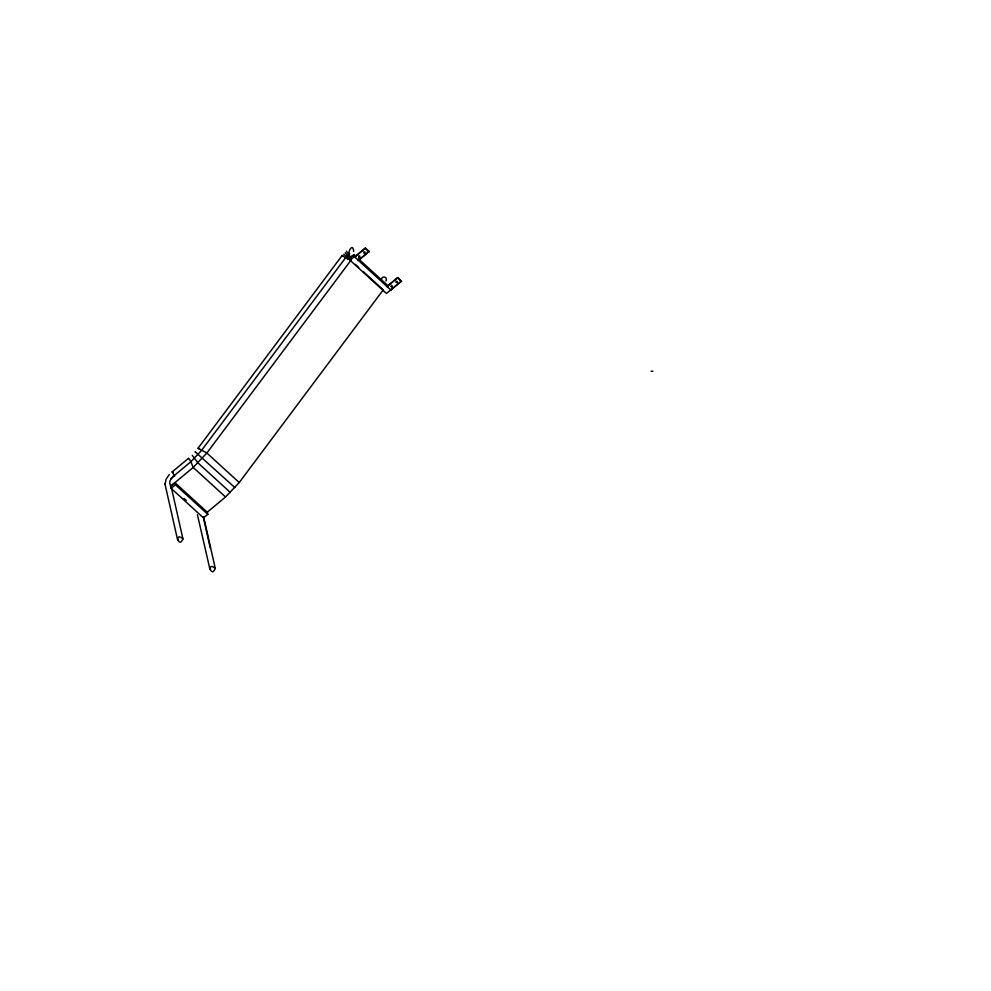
<?xml version="1.0" encoding="UTF-8"?>
<svg xmlns="http://www.w3.org/2000/svg" width="991" height="991" viewBox="0 0 991 991"><rect width="100%" height="100%" fill="white"/><g stroke="black" fill="none" stroke-linecap="round" stroke-linejoin="round"><path stroke-width="1.49" d="M164.989 484.351L166.154 479.049L169.288 474.528M350.69 258.168L351.532 256.496L353.49 255.839M353.651 251.503C353.192 241.693 346.107 253.015 350.232 256.533M363.623 252.036L364.676 251.664M381.238 280.205C381.25 275.337 388.125 276.365 385.995 281.035M188.674 458.35L191.35 462.103M358.544 256L359.659 255.876M188.476 458.338L172.124 471.964L174.713 475.965M171.22 478.665L174.243 475.569M198.708 448.948L198.113 448.155L342.18 255.43L346.02 258.193M350.913 260.323L345.562 257.771L350.913 260.323L206.871 453.011L193.195 467.442L170.638 486.234L171.109 488.303L203.452 517.847L207.813 514.341L207.342 512.273L174.998 482.741L170.638 486.247L169.758 483.137A6.342 2.985 -47.6 0 1 172.929 476.659L190.879 461.707L201.507 450.484L345.574 257.759L349.724 253.646M206.549 512.805L225.539 496.986L239.215 482.543L383.257 289.855L363.177 271.522M396.066 281.32L397.156 281.432M356.153 256.706L353.874 254.625L349.526 258.118L349.984 260.187L386.428 293.472L401.466 281.333L397.688 277.616L387.047 286.548L397.688 277.616M349.984 260.187L354.344 256.681L353.874 254.625M365.345 248.084L354.704 257.016L365.345 248.084L369.048 251.466L358.408 260.398L369.048 251.466M401.392 281.01L390.751 289.942M171.109 488.303L175.469 484.81L174.998 482.741M198.113 448.155L206.871 453.011L239.215 482.543M391.197 285.222L392.052 285.532M172.124 471.964L173.115 472.335M651.099 371.241L652.846 371.229M346.416 251.194L349.092 254.96M354.196 255.926L354.852 256.173M345.227 252.755L348.014 255.975M192.279 455.402L198.002 462.921L230.346 492.465M195.784 452.416L195.091 451.735L234.929 487.634M343.79 254.266L349.811 259.407M365.419 248.407L369.123 251.788M397.763 277.951L401.466 281.333M358.432 258.787L388.051 285.829M354.344 256.681L390.788 289.967M355.373 264.399L358.717 267.459M225.539 496.986L193.195 467.442L190.879 461.707M175.469 484.81L207.813 514.341M184.029 498.461L186.258 500.505M342.775 256.223L342.18 255.43M347.544 255.567L350.071 259.134M215.282 568.45C206.512 560.733 211.108 578.707 215.282 568.45L203.663 516.856M182.939 538.906C174.168 531.201 178.764 549.163 182.939 538.906L171.654 488.798M348.621 254.563L350.455 259.171M197.432 514.738L209.968 569.478M164.927 483.769L177.612 539.934M203.316 517.24L210.265 548.048M358.792 257.103L359.968 257.226L358.792 257.103M363.858 252.804L365.022 252.94L363.858 252.804M391.135 286.634L392.312 286.758L391.135 286.634M396.202 282.348L397.329 282.608L396.264 282.224"/></g></svg>
